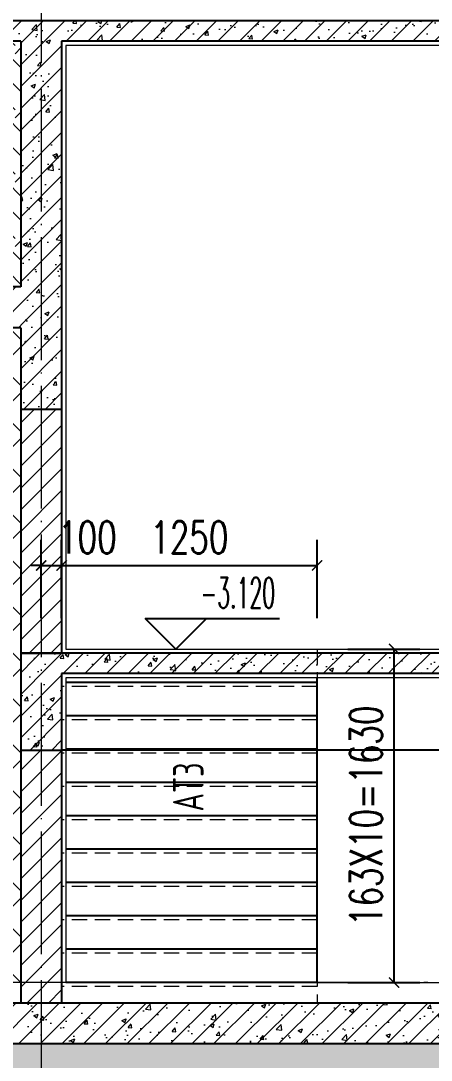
# Model space of a CAD drawing. Extents: x -812054 to 22247, y -644080 to 1003627.
# Drawn here: x -137221 to -135212, y -153132 to -148053 of the extents above; entities that cross this region are included whole.
import ezdxf

# ---------------------------------------------------------------- set-up
doc = ezdxf.new("R2010")
doc.units = 0
doc.header["$LTSCALE"] = 1000
doc.linetypes.add('DOTE', pattern=[2.42, 2, -0.2, 0.02, -0.2])
doc.linetypes.add('HIDDEN', pattern=[0.375, 0.25, -0.125])
doc.layers.get('0').update_dxf_attribs({"linetype": 'CONTINUOUS'})
doc.layers.get('DEFPOINTS').update_dxf_attribs({"linetype": 'CONTINUOUS'})
for name, color, linetype in [('DIM_ELEV', 3, 'CONTINUOUS'), ('PUB_TEXT', 2, 'CONTINUOUS'), ('TEXT', 2, 'CONTINUOUS'), ('WALL', 5, 'CONTINUOUS'), ('尺寸标注', 86, 'CONTINUOUS'), ('看线', 251, 'CONTINUOUS')]:
    doc.layers.add(name, color=color, linetype=linetype)
for name, color, linetype, lineweight in [('DOTE', 19, 'DOTE', 9), ('PUB_HATCH', 8, 'CONTINUOUS', 9), ('STAIR', 2, 'CONTINUOUS', 18), ('内粉刷', 37, 'CONTINUOUS', 9), ('填充', 251, 'CONTINUOUS', 5)]:
    doc.layers.add(name, color=color, linetype=linetype, lineweight=lineweight)
doc.styles.add('_TCH_DIM', font='SIMPLEX.shx', dxfattribs={"width": 0.7, "bigfont": 'GBCBIG.shx'})
doc.styles.add('_TCH_DIM_T3', font='SIMPLEX', dxfattribs={"width": 0.705882, "bigfont": 'GBCBIG'})
doc.styles.add('TSSD_REIN', font='tssdeng.shx', dxfattribs={"width": 0.7, "height": 300, "bigfont": 'tssdchn.shx'})
doc.dimstyles.new('_TCH_ARCH&&50', dxfattribs={"dimtxt": 157.5, "dimasz": 50, "dimexe": 125, "dimexo": 150, "dimgap": 58.75, "dimtad": 1, "dimdec": 0, "dimzin": 0, "dimdsep": 46, "dimtxsty": '_TCH_DIM_T3', "dimblk": 'ARCHTICK', "dimcen": 0.09, "dimclrt": 7, "dimazin": 0, "dimtfac": 1, "dimtdec": 0, "dimtix": 1, "dimtmove": 2, "dimatfit": 3, "dimldrblk": 'ARCHTICK', "dimfxl": 1, "dimtolj": 1, "dimtzin": 0, "dimarcsym": 0})
pattern_1 = [(45, (-547608.875, -111693.935), (-53.033009, 53.033009), []), (50, (-547608.87, -111693.93), (215.178055, -18.82564), [22.5, -247.5]), (355, (-547608.87, -111693.93), (-41.6254, 225.65764), [18, -198]), (100.4514, (-547590.94, -111695.5), (173.55281, 206.83186), [19.12206, -210.34263]), (46.1842, (-547608.87, -111633.93), (320.17231, -49.6557), [33.75, -371.25]), (96.6356, (-547582.2, -111638.07), (280.3988, 292.23536), [28.68309, -315.5139]), (351.1842, (-547608.87, -111633.93), (280.39858, 292.23558), [27, -297]), (21, (-547578.87, -111648.93), (179.072116, -120.78567), [22.5, -247.5]), (326, (-547578.87, -111648.93), (72.9946, 217.54501), [18, -198]), (71.4514, (-547563.95, -111659), (252.06679, 96.75915), [19.12206, -210.34263]), (37.5, (-547608.875, -111693.935), (3.647957, 99.868156), [0, -195.6, 0, -201, 0, -198.75]), (7.5, (-547608.87, -111693.93), (78.92086, 118.323514), [0, -114.6, 0, -191.1, 0, -75.75]), (327.5, (-547675.775, -111693.935), (160.146731, -6.766462), [0, -75, 0, -234, 0, -310.5]), (317.5, (-547705.77, -111693.93), (174.95585, 30.031495), [0, -97.5, 0, -155.4, 0, -220.5])]
pattern_2 = [(45, (-547608.875, -111640.08), (-53.03303, 53.03303), [])]

# ---------------------------------------------------------------- blocks, each defined once
blk = doc.blocks.new('_ArchTick')
at = {"color": 0, "linetype": 'ByBlock', "const_width": 0.15}
blk.add_lwpolyline([(-0.5, -0.5), (0.5, 0.5)], dxfattribs=at)
blk = doc.blocks.new('*D1102')
at = {"layer": 'DEFPOINTS', "color": 0, "transparency": 16777216}
for p in [(-135771.2, -150714.4), (-137021.2, -151122.7), (-135771.2, -151122.7)]:
    blk.add_point(p, dxfattribs=at)
at = {"layer": '尺寸标注', "color": 0, "lineweight": -2, "transparency": 16777216}
for p, q in [((-137021.2, -150972.7), (-137021.2, -150589.4)), ((-135771.2, -150972.7), (-135771.2, -150589.4)), ((-137021.2, -150714.4), (-135771.2, -150714.4))]:
    blk.add_line(p, q, dxfattribs=at)
at = {"layer": '尺寸标注', "color": 0, "lineweight": -2, "transparency": 16777216, "xscale": 50, "yscale": 50, "zscale": 50, "rotation": 180}
blk.add_blockref('_ArchTick', (-137021.2, -150714.4), dxfattribs=at)
at = {"layer": '尺寸标注', "color": 0, "lineweight": -2, "transparency": 16777216, "xscale": 50, "yscale": 50, "zscale": 50}
blk.add_blockref('_ArchTick', (-135771.2, -150714.4), dxfattribs=at)
at = {"layer": '尺寸标注', "color": 7, "transparency": 16777216, "insert": (-136396.2, -150576.9), "char_height": 157.5, "attachment_point": 5, "style": '_TCH_DIM_T3'}
blk.add_mtext('\\A1;1250', dxfattribs=at)
blk = doc.blocks.new('*D1103')
at = {"layer": 'DEFPOINTS', "color": 0, "transparency": 16777216}
for p in [(-137021.2, -150714.4), (-137121.1, -151122.7), (-137021.2, -151122.7)]:
    blk.add_point(p, dxfattribs=at)
at = {"layer": '尺寸标注', "color": 0, "lineweight": -2, "transparency": 16777216}
for p, q in [((-137121.1, -150972.7), (-137121.1, -150589.4)), ((-137021.2, -150972.7), (-137021.2, -150589.4)), ((-137121.1, -150714.4), (-137171.1, -150714.4)), ((-137121.1, -150714.4), (-137021.2, -150714.4)), ((-137021.2, -150714.4), (-136971.2, -150714.4))]:
    blk.add_line(p, q, dxfattribs=at)
at = {"layer": '尺寸标注', "color": 0, "lineweight": -2, "transparency": 16777216, "xscale": 50, "yscale": 50, "zscale": 50}
blk.add_blockref('_ArchTick', (-137121.1, -150714.4), dxfattribs=at)
at = {"layer": '尺寸标注', "color": 0, "lineweight": -2, "transparency": 16777216, "xscale": 50, "yscale": 50, "zscale": 50, "rotation": 180}
blk.add_blockref('_ArchTick', (-137021.2, -150714.4), dxfattribs=at)
at = {"layer": '尺寸标注', "color": 7, "transparency": 16777216, "insert": (-136895, -150576.9), "char_height": 157.5, "attachment_point": 5, "style": '_TCH_DIM_T3'}
blk.add_mtext('\\A1;100', dxfattribs=at)
blk = doc.blocks.new('*D1104')
at = {"layer": 'DEFPOINTS', "color": 0, "transparency": 16777216}
for p in [(-135771.2, -151122.7), (-135393.9, -151122.7), (-135771.2, -152752.7)]:
    blk.add_point(p, dxfattribs=at)
at = {"layer": '尺寸标注', "color": 0, "lineweight": -2, "transparency": 16777216}
for p, q in [((-135621.2, -151122.7), (-135268.9, -151122.7)), ((-135393.9, -152752.7), (-135393.9, -151122.7)), ((-135621.2, -152752.7), (-135268.9, -152752.7))]:
    blk.add_line(p, q, dxfattribs=at)
at = {"layer": '尺寸标注', "color": 0, "lineweight": -2, "transparency": 16777216, "xscale": 50, "yscale": 50, "zscale": 50}
for p, rotation in [((-135393.9, -151122.7), 90), ((-135393.9, -152752.7), 270)]:
    blk.add_blockref('_ArchTick', p, dxfattribs=dict(at, rotation=rotation))
at = {"layer": '尺寸标注', "color": 7, "transparency": 16777216, "insert": (-135531.4, -151937.7), "char_height": 157.5, "attachment_point": 5, "rotation": 90, "style": '_TCH_DIM_T3'}
blk.add_mtext('\\A1;163X10=1630', dxfattribs=at)

msp = doc.modelspace()

# ---------------------------------------------------------------- hatches: boundary and pattern name
at = {"layer": 'PUB_HATCH'}
h = msp.add_hatch(dxfattribs=at)
h.set_pattern_fill('钢筋混凝土', color=256, scale=30, style=0)
h.set_pattern_definition(pattern_1)
h.paths.add_polyline_path([(-137120.68, -148119.19), (-137119.83, -148052.52), (-139721.12, -148052.52), (-139521.12, -148152.52), (-137221.11, -148152.52)])
h = msp.add_hatch(dxfattribs=at)
h.set_pattern_fill('钢筋混凝土', color=256, scale=30, style=0)
h.set_pattern_definition(pattern_1)
h.paths.add_polyline_path([(-134320.75, -148119.19), (-134319.89, -148052.52), (-137119.83, -148052.52), (-137120.68, -148119.19), (-137021.11, -148152.52), (-134421.18, -148152.52)])
h = msp.add_hatch(dxfattribs=at)
h.set_pattern_fill('钢筋混凝土', color=256, scale=30, style=0)
h.set_pattern_definition(pattern_1)
h.paths.add_polyline_path([(-137120.68, -148119.19), (-137221.11, -148152.52), (-137221.03, -149352.73), (-137154.36, -149419.39), (-137021.03, -149352.72), (-137021.11, -148152.52)])
h = msp.add_hatch(dxfattribs=at)
h.set_pattern_fill('钢筋混凝土', color=256, scale=30, style=0)
h.set_pattern_definition(pattern_1)
h.paths.add_polyline_path([(-137154.36, -149419.39), (-137221.03, -149352.73), (-139621.12, -149352.73), (-139621.12, -149486.06), (-139521.12, -149552.73), (-137221.02, -149552.73)])
h = msp.add_hatch(dxfattribs=at)
h.set_pattern_fill('钢筋混凝土', color=256, scale=30, style=0)
h.set_pattern_definition(pattern_1)
h.paths.add_polyline_path([(-137154.36, -149419.39), (-137221.02, -149552.73), (-137221, -149952.65), (-137021, -149952.64), (-137021.03, -149352.72)])
h = msp.add_hatch(dxfattribs=at)
h.set_pattern_fill('普通砖', color=256, scale=30, style=0)
h.set_pattern_definition(pattern_2)
h.paths.add_polyline_path([(-137021, -149952.65), (-137221, -149952.64), (-137221.01, -151142.72), (-137021.01, -151142.73)])
h = msp.add_hatch(dxfattribs=at)
h.set_pattern_fill('钢筋混凝土', color=256, scale=30, style=0)
h.set_pattern_definition(pattern_1)
h.paths.add_polyline_path([(-134421.03, -151242.73), (-134221.18, -151142.73), (-137221.13, -151142.73), (-137021.13, -151242.73)])
h = msp.add_hatch(dxfattribs=at)
h.set_pattern_fill('钢筋混凝土', color=256, scale=30, style=0)
h.set_pattern_definition(pattern_1)
h.paths.add_polyline_path([(-137021.13, -151242.73), (-137221.13, -151142.73), (-137221.12, -151617.93), (-137021.12, -151617.92)])
h = msp.add_hatch(dxfattribs=at)
h.set_pattern_fill('普通砖', color=256, scale=30, style=0)
h.set_pattern_definition(pattern_2)
h.paths.add_polyline_path([(-137021.01, -151142.72), (-137221.01, -151142.71), (-137221.01, -151142.72), (-137021.01, -151142.73)])
h = msp.add_hatch(dxfattribs=at)
h.set_pattern_fill('普通砖', color=256, scale=30, style=0)
h.set_pattern_definition(pattern_2)
h.paths.add_polyline_path([(-137221.01, -151142.72), (-137021.01, -151142.73), (-137021.01, -151142.72), (-137221.01, -151142.71)])
h = msp.add_hatch(dxfattribs=at)
h.set_pattern_fill('普通砖', color=256, scale=30, style=0)
h.set_pattern_definition(pattern_2)
h.paths.add_polyline_path([(-137021.04, -151617.93), (-137221.04, -151617.92), (-137221.12, -152852.73), (-137021.12, -152852.73)])
h = msp.add_hatch(dxfattribs=at)
h.set_pattern_fill('钢筋混凝土', color=256, scale=30, style=0)
h.set_pattern_definition(pattern_1)
h.paths.add_polyline_path([(-137121.12, -153052.73), (-137121.12, -152852.73), (-141177.72, -152852.73), (-141177.72, -153052.73)])
h = msp.add_hatch(dxfattribs=at)
h.set_pattern_fill('钢筋混凝土', color=256, scale=30, style=0)
h.set_pattern_definition(pattern_1)
h.paths.add_polyline_path([(-134321.18, -153052.73), (-134321.18, -152852.73), (-137121.12, -152852.73), (-137121.12, -153052.73)])
at = {"layer": '填充'}
h = msp.add_hatch(dxfattribs=at)
h.set_pattern_fill('EARTH', color=250, scale=70, angle=45, style=0)
h.set_pattern_definition([(45, (-937047.43, -534616.99), (0, 314.308964), [222.25, -222.25]), (45, (-937106.37, -534558.05), (0, 314.308964), [222.25, -222.25]), (45, (-937165.3, -534499.12), (0, 314.308964), [222.25, -222.25]), (135, (-937165.3, -534459.83), (-314.308964, 0), [222.25, -222.25]), (135, (-937106.37, -534400.9), (-314.308964, 0), [222.25, -222.25]), (135, (-937047.43, -534341.97), (-314.308964, 0), [222.25, -222.25])])
edge = h.paths.add_edge_path()
edge.add_line((-141177.33, -148152.74), (-141178.1, -149352.73))
edge.add_line((-141177.72, -149352.73), (-137221.07, -149350.23))
edge.add_line((-137221.07, -149350.23), (-137221.07, -148155.03))
edge.add_line((-137221.07, -148155.03), (-141177.72, -148152.74))
h = msp.add_hatch(dxfattribs=at)
h.set_pattern_fill('ANSI37', color=196, scale=100, style=0)
h.set_pattern_definition([(45, (-129121.12, -142892.69), (-112.2532, 112.2532), []), (135, (-129121.12, -142892.69), (-112.2532, -112.2532), [])])
h.paths.add_polyline_path([(-141177.72, -149552.73), (-141177.72, -152752.73), (-137221.12, -152752.94), (-137221.12, -149552.73), (-139521.12, -149552.73)])
h = msp.add_hatch(dxfattribs=at)
h.set_pattern_fill('EARTH', color=250, scale=50, angle=45, style=0)
h.set_pattern_definition([(45, (-292816.2, -15968.66), (0, 224.5064), [158.75, -158.75]), (45, (-292858.3, -15926.56), (0, 224.5064), [158.75, -158.75]), (45, (-292900.39, -15884.47), (0, 224.5064), [158.75, -158.75]), (135, (-292900.39, -15856.4), (-224.5064, 0), [158.75, -158.75]), (135, (-292858.3, -15814.31), (-224.5064, 0), [158.75, -158.75]), (135, (-292816.2, -15772.21), (-224.5064, 0), [158.75, -158.75])])
h.paths.add_polyline_path([(-126048.93, -153602.62), (-126048.93, -153052.37), (-141227.78, -153052.37), (-141227.78, -153602.62)])

# ---------------------------------------------------------------- linework, layer by layer
at = {"layer": 'DIM_ELEV', "color": 6}
for p, q in [((-136461.52, -151122.72), (-136611.52, -150972.72)), ((-136611.52, -150972.72), (-135955.52, -150972.72)), ((-136461.52, -151122.72), (-136311.52, -150972.72))]:
    msp.add_line(p, q, dxfattribs=at)
at = {"layer": 'DOTE', "linetype": 'DOTE', "ltscale": 0.3}
msp.add_line((-137121.12, -143302.69), (-137121.12, -153716.24), dxfattribs=at)
at = {"layer": 'DOTE', "linetype": 'DOTE'}
msp.add_line((-125768.93, -152752.73), (-141495.72, -152752.73), dxfattribs=at)
at = {"layer": 'STAIR', "linetype": 'HIDDEN', "ltscale": 0.3}
for points in [[(-135771.18, -151122.73), (-135771.18, -152852.73)], [(-135771.18, -151305.73), (-137021.18, -151305.73)], [(-135771.18, -151468.73), (-137021.18, -151468.73)], [(-135771.18, -151631.73), (-137021.18, -151631.73)], [(-135771.18, -151794.73), (-137021.18, -151794.73)], [(-135771.18, -151957.73), (-137021.18, -151957.73)], [(-135771.18, -152120.73), (-137021.18, -152120.73)], [(-135771.18, -152283.73), (-137021.18, -152283.73)], [(-135771.18, -152446.73), (-137021.18, -152446.73)], [(-135771.18, -152609.73), (-137021.18, -152609.73)], [(-135771.18, -152772.73), (-137021.18, -152772.73)]]:
    msp.add_lwpolyline(points, dxfattribs=at)
at = {"layer": 'TEXT', "color": 230}
msp.add_line((-134421.19, -151617.63), (-137021.12, -151617.7), dxfattribs=at)
at = {"layer": 'WALL'}
for p, q in [((-137119.83, -148052.52), (-139721.12, -148052.52)), ((-134319.89, -148052.52), (-137119.83, -148052.52)), ((-137221.11, -148152.52), (-139521.12, -148152.52)), ((-137221.11, -148152.52), (-137221.03, -149352.73)), ((-137021.11, -148152.52), (-137021.03, -149352.72)), ((-134421.18, -148152.52), (-137021.11, -148152.52)), ((-137221.03, -149352.73), (-139621.12, -149352.73)), ((-137021.03, -149352.72), (-137021, -149952.64)), ((-137221.02, -149552.73), (-139521.12, -149552.73)), ((-137221.02, -149552.73), (-137221, -149952.65)), ((-137221, -149952.64), (-137221.01, -151142.72)), ((-137021, -149952.64), (-137221, -149952.65)), ((-137021, -149952.65), (-137021.01, -151142.73)), ((-134221.18, -151142.73), (-137221.13, -151142.73)), ((-137221.13, -151142.73), (-137221.12, -151617.93)), ((-137221.01, -151142.71), (-137221.01, -151142.72)), ((-137221.01, -151142.72), (-137221.01, -151142.71)), ((-137021.01, -151142.73), (-137221.01, -151142.72)), ((-137221.01, -151142.72), (-137021.01, -151142.73)), ((-137021.01, -151142.72), (-137021.01, -151142.73)), ((-137021.01, -151142.73), (-137021.01, -151142.72)), ((-134421.03, -151242.73), (-137021.13, -151242.73)), ((-137021.13, -151242.73), (-137021.12, -151617.92)), ((-137221.04, -151617.92), (-137221.12, -152852.73)), ((-137021.12, -151617.92), (-137221.12, -151617.93)), ((-137021.12, -151617.92), (-137021.04, -151617.93)), ((-137021.04, -151617.93), (-137021.12, -152852.73)), ((-137121.12, -152852.73), (-141177.72, -152852.73)), ((-134321.18, -152852.73), (-137121.12, -152852.73)), ((-137121.12, -153052.73), (-141177.72, -153052.73)), ((-134321.18, -153052.73), (-137121.12, -153052.73))]:
    msp.add_line(p, q, dxfattribs=at)
at = {"layer": '内粉刷'}
for p, q in [((-137001.09, -151122.73), (-134221.24, -151122.73)), ((-137001.09, -152752.73), (-134441.18, -152752.73))]:
    msp.add_line(p, q, dxfattribs=at)
for points in [[(-134366.24, -149042.73), (-134441.18, -149042.73), (-134441.18, -148172.53), (-137001.09, -148173.3), (-137001.09, -151122.71)], [(-134441.18, -152752.73), (-134441.18, -151262.73), (-137001.09, -151263.5), (-137001.09, -152752.73)]]:
    msp.add_lwpolyline(points, dxfattribs=at)
at = {"layer": '看线', "color": 32}
msp.add_line((-135771.18, -152752.73), (-135771.18, -151263.13), dxfattribs=at)
for points in [[(-135771.18, -151285.73), (-137001.09, -151285.73)], [(-135771.18, -151448.73), (-137001.09, -151448.73)], [(-135771.18, -151611.73), (-137001.09, -151611.73)], [(-135771.18, -151774.73), (-137001.09, -151774.73)], [(-135771.18, -151937.73), (-137001.09, -151937.73)], [(-135771.18, -152100.73), (-137001.09, -152100.73)], [(-135771.18, -152263.73), (-137001.09, -152263.73)], [(-135771.18, -152426.73), (-137001.09, -152426.73)], [(-135771.18, -152589.73), (-137001.09, -152589.73)], [(-135771.18, -152752.73), (-137001.09, -152752.73)]]:
    msp.add_lwpolyline(points, dxfattribs=at)

# ---------------------------------------------------------------- texts
at = {"layer": 'PUB_TEXT', "color": 6, "style": '_TCH_DIM', "width": 0.494118}
msp.add_text('-3.120', height=148.75, dxfattribs=at).set_placement((-136341.52, -150922.67))
at = {"layer": 'TEXT', "color": 230, "style": 'TSSD_REIN', "width": 0.7}
msp.add_text('AT3', height=150, rotation=90, dxfattribs=at).set_placement((-136326.24, -151916.6))

# ---------------------------------------------------------------- dimensions: what is measured, and where the dimension line sits
at = {"layer": '尺寸标注', "color": 106}
dim = msp.add_linear_dim(base=(-137021.18, -150714.45), p1=(-137121.12, -151122.73), p2=(-137021.18, -151122.73), angle=0, dimstyle='_TCH_ARCH&&50', dxfattribs=at)
dim.commit()
dim.dimension.update_dxf_attribs({"geometry": '*D1103', "text_midpoint": (-136894.97, -150576.95), "dimtype": 161})
dim = msp.add_aligned_dim(p1=(-137021.18, -151122.73), p2=(-135771.18, -151122.73), distance=408.28, dimstyle='_TCH_ARCH&&50', dxfattribs=at)
dim.commit()
dim.dimension.update_dxf_attribs({"geometry": '*D1102', "text_midpoint": (-136396.18, -150576.95)})
dim = msp.add_aligned_dim(p1=(-135771.18, -152752.73), p2=(-135771.18, -151122.73), distance=-377.31, text='163X10=1630', dimstyle='_TCH_ARCH&&50', dxfattribs=at)
dim.commit()
dim.dimension.update_dxf_attribs({"geometry": '*D1104', "text_midpoint": (-135531.37, -151937.73)})

doc.saveas('drawing.dxf')
